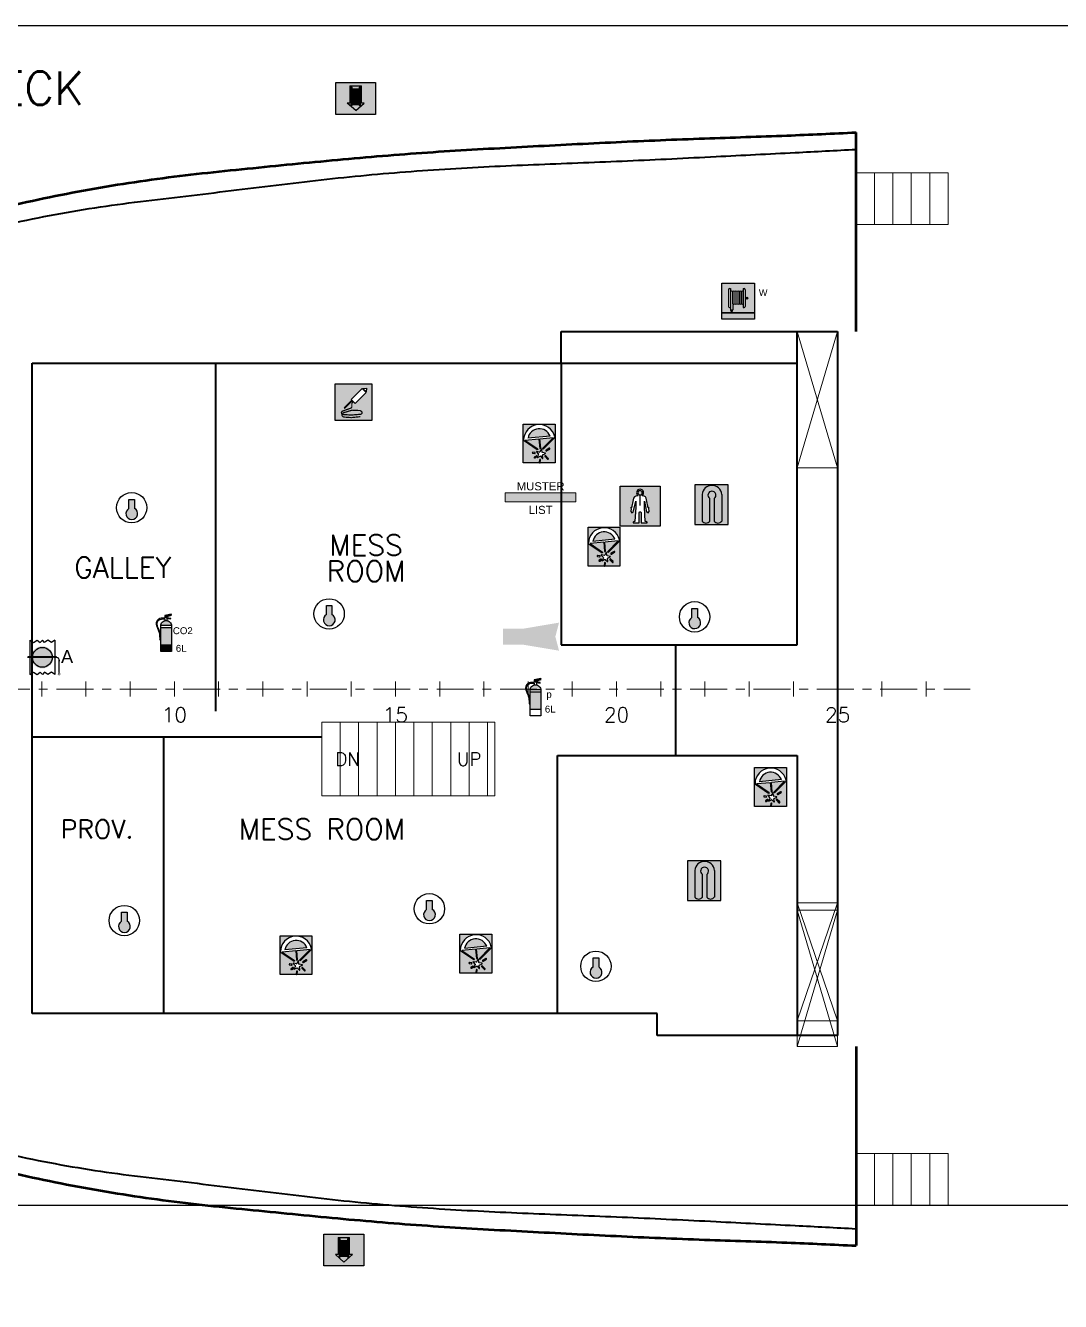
# Model space of a CAD drawing. Header units: millimetres. Extents: x -5000 to 92500, y -73000 to 27580.
# Drawn here: x 3980 to 18025, y -19307 to -2000 of the extents above; entities that cross this region are included whole.
import ezdxf
from ezdxf.enums import TextEntityAlignment as Align

# ---------------------------------------------------------------- set-up
doc = ezdxf.new("R2010")
doc.units = ezdxf.units.MM
doc.linetypes.add('CENTER_S', pattern=[860, 500, -120, 120, -120])
for name, color, linetype in [('axe', 141, 'Continuous'), ('dotted', 140, 'Continuous'), ('FIRE LINE', 1, 'Continuous'), ('HATCH', 1, 'Continuous'), ('INER2', 151, 'Continuous'), ('out line', 230, 'Continuous'), ('SYMBOL', 31, 'Continuous'), ('VENT', 210, 'Continuous')]:
    doc.layers.add(name, color=color, linetype=linetype)
for name, color, linetype, lineweight in [('CENTER', 1, 'CENTER_S', 18), ('DETAIL', 9, 'Continuous', 13), ('FRAMES', 7, 'Continuous', 18), ('HULL', 7, 'Continuous', 50), ('STAIR', 6, 'Continuous', 18), ('STRUCT', 7, 'Continuous', 35), ('SYM-FF', 1, 'Continuous', 18), ('SYM-LSA', 3, 'Continuous', 18), ('TEXT', 7, 'Continuous', 18)]:
    doc.layers.add(name, color=color, linetype=linetype, lineweight=lineweight)
doc.styles.add('ARIAL', font='arial.ttf')
doc.styles.add('ROMANS', font='romans.shx')
doc.styles.add('SHIP', font='arial.ttf')
picture_1 = doc.add_image_def('image1.png', size_in_pixel=(1175, 900))
picture_2 = doc.add_image_def('image6.png', size_in_pixel=(4825, 900))

# ---------------------------------------------------------------- blocks, each defined once
blk = doc.blocks.new('LD')
at = {"layer": 'axe'}
h = blk.add_hatch(color=256, dxfattribs=at)
h.paths.add_polyline_path([(-2247.184, -1012.786), (-2247.272, -1012.786), (-2247.272, -1012.225), (-2247.646, -1012.225), (-2247.646, -1012.786), (-2247.734, -1012.786), (-2247.459, -1013.035)])
h.paths.add_polyline_path([(-2247.586, -1012.839), (-2247.586, -1012.866, -1), (-2247.616, -1012.866), (-2247.616, -1012.27, -1), (-2247.586, -1012.27), (-2247.586, -1012.33), (-2247.332, -1012.33), (-2247.332, -1012.27, -1), (-2247.302, -1012.27), (-2247.302, -1012.866, -1), (-2247.332, -1012.866), (-2247.332, -1012.839)])
at = {"layer": 'FIRE LINE'}
h = blk.add_hatch(color=255, dxfattribs=at)
h.paths.add_polyline_path([(-2247.332, -1012.809), (-2247.332, -1012.743), (-2247.586, -1012.743), (-2247.586, -1012.809)])
h.paths.add_polyline_path([(-2247.586, -1012.647), (-2247.586, -1012.713), (-2247.332, -1012.713), (-2247.332, -1012.647)])
h.paths.add_polyline_path([(-2247.586, -1012.552), (-2247.586, -1012.617), (-2247.332, -1012.617), (-2247.332, -1012.552)])
h.paths.add_polyline_path([(-2247.586, -1012.456), (-2247.586, -1012.522), (-2247.332, -1012.522), (-2247.332, -1012.456)])
h.paths.add_polyline_path([(-2247.586, -1012.36), (-2247.586, -1012.426), (-2247.332, -1012.426), (-2247.332, -1012.36)])
at = {"layer": 'HATCH'}
h = blk.add_hatch(color=80, dxfattribs=at)
h.paths.add_polyline_path([(-2247.302, -1012.27, 1), (-2247.332, -1012.27), (-2247.332, -1012.866, 1), (-2247.302, -1012.866)])
h.paths.add_polyline_path([(-2247.586, -1012.809), (-2247.586, -1012.839), (-2247.332, -1012.839), (-2247.332, -1012.809)])
h.paths.add_polyline_path([(-2247.332, -1012.743), (-2247.332, -1012.713), (-2247.586, -1012.713), (-2247.586, -1012.743)])
h.paths.add_polyline_path([(-2247.332, -1012.647), (-2247.332, -1012.617), (-2247.586, -1012.617), (-2247.586, -1012.647)])
h.paths.add_polyline_path([(-2247.332, -1012.552), (-2247.332, -1012.522), (-2247.586, -1012.522), (-2247.586, -1012.552)])
h.paths.add_polyline_path([(-2247.586, -1012.426), (-2247.586, -1012.456), (-2247.332, -1012.456), (-2247.332, -1012.426)])
h.paths.add_polyline_path([(-2247.332, -1012.36), (-2247.332, -1012.33), (-2247.586, -1012.33), (-2247.586, -1012.36)])
h.paths.add_polyline_path([(-2247.586, -1012.27, 1), (-2247.616, -1012.27), (-2247.616, -1012.866, 1), (-2247.586, -1012.866)])
at = {"layer": 'INER2'}
blk.add_hatch(color=80, dxfattribs=at).paths.add_polyline_path([(-2246.813, -1012.123), (-2248.109, -1012.123), (-2248.109, -1013.155), (-2246.813, -1013.155)])
at = {"layer": 'out line'}
h = blk.add_hatch(color=8, dxfattribs=at)
h.paths.add_polyline_path([(-2247.646, -1012.225), (-2247.646, -1012.786), (-2247.734, -1012.786), (-2247.459, -1013.035), (-2247.184, -1012.786), (-2247.272, -1012.786), (-2247.272, -1012.225)])
h.paths.add_polyline_path([(-2247.332, -1012.33), (-2247.332, -1012.27, -1), (-2247.302, -1012.27), (-2247.302, -1012.866, -1), (-2247.332, -1012.866), (-2247.332, -1012.839), (-2247.586, -1012.839), (-2247.586, -1012.866, -1), (-2247.616, -1012.866), (-2247.616, -1012.27, -1), (-2247.586, -1012.27), (-2247.586, -1012.33)])
at = {"layer": 'dotted', "color": 6}
for p, q in [((-2247.647, -1012.224), (-2247.647, -1012.785)), ((-2247.647, -1012.224), (-2247.272, -1012.224)), ((-2247.617, -1012.269), (-2247.617, -1012.865)), ((-2247.587, -1012.269), (-2247.587, -1012.865)), ((-2247.587, -1012.329), (-2247.333, -1012.329)), ((-2247.587, -1012.359), (-2247.333, -1012.359)), ((-2247.587, -1012.425), (-2247.333, -1012.425)), ((-2247.587, -1012.455), (-2247.333, -1012.455)), ((-2247.333, -1012.865), (-2247.333, -1012.269)), ((-2247.302, -1012.865), (-2247.302, -1012.269)), ((-2247.272, -1012.785), (-2247.272, -1012.224)), ((-2247.647, -1012.785), (-2247.734, -1012.785)), ((-2247.46, -1013.034), (-2247.734, -1012.785)), ((-2247.587, -1012.52), (-2247.333, -1012.52)), ((-2247.587, -1012.551), (-2247.333, -1012.551)), ((-2247.587, -1012.616), (-2247.333, -1012.616)), ((-2247.587, -1012.646), (-2247.333, -1012.646)), ((-2247.587, -1012.712), (-2247.333, -1012.712)), ((-2247.587, -1012.742), (-2247.333, -1012.742)), ((-2247.587, -1012.808), (-2247.333, -1012.808)), ((-2247.587, -1012.838), (-2247.333, -1012.838)), ((-2247.46, -1013.034), (-2247.185, -1012.785)), ((-2247.185, -1012.785), (-2247.272, -1012.785))]:
    blk.add_line(p, q, dxfattribs=at)
blk.add_lwpolyline([(-2248.108, -1012.122), (-2246.812, -1012.122), (-2246.812, -1013.154), (-2248.108, -1013.154)], close=True, dxfattribs=at)
for centre, start, end in [((-2247.602, -1012.269), 0, 180), ((-2247.317, -1012.269), 0, 180), ((-2247.602, -1012.865), 180, 0), ((-2247.317, -1012.865), 180, 0)]:
    blk.add_arc(centre, 0.015, start, end, dxfattribs=at)
blk = doc.blocks.new('FPR-EMBARKATION LADDER')
at = {"layer": 'dotted', "color": 1, "xscale": 0.45989954711139, "yscale": 0.45989954711139}
blk.add_blockref('LD', (1033.606, 465.712), dxfattribs=at)
blk = doc.blocks.new('heat detector')
at = {"layer": 'INER2'}
blk.add_hatch(color=242, dxfattribs=at).paths.add_polyline_path([(3383.561, -6499.341), (3383.561, -6499.133), (3383.431, -6499.133), (3383.431, -6499.343, 4.002369)])
at = {"layer": 'INER2', "color": 240}
blk.add_lwpolyline([(3383.431, -6499.343), (3383.431, -6499.133), (3383.561, -6499.133), (3383.561, -6499.341)], dxfattribs=at)
at = {"layer": 'INER2', "color": 7}
blk.add_circle((3383.495, -6499.326), 0.352, dxfattribs=at)
at = {"layer": 'INER2', "color": 240}
blk.add_arc((3383.498, -6499.463), 0.137, 118.8949, 62.7819, dxfattribs=at)
blk = doc.blocks.new('FPR-TEMPERATURE DETECTOR')
at = {"layer": 'INER2', "color": 3, "xscale": 0.64519499421843, "yscale": 0.64519499421843}
blk.add_blockref('heat detector', (-2183.014, 4193.332), dxfattribs=at)
blk = doc.blocks.new('FIRE_ALARM_HORN')
at = {"true_color": 0xe1232d}
h = blk.add_hatch(color=7, dxfattribs=at)
h.dxf.hatch_style = 1
h.paths.add_polyline_path([(-380, -110), (-380, 110), (-100, 110), (380, 190), (330, 0), (380, -190), (-100, -110)])
blk = doc.blocks.new('CO22')
at = {"layer": 'SYMBOL'}
h = blk.add_hatch(color=256, dxfattribs=at)
edge = h.paths.add_edge_path()
edge.add_line((6016.426, -5955.845), (6016.543, -5955.857))
edge.add_line((6016.543, -5955.857), (6016.543, -5955.844))
edge.add_line((6016.543, -5955.844), (6016.426, -5955.822))
edge.add_line((6016.426, -5955.822), (6016.426, -5955.785))
edge.add_line((6016.426, -5955.785), (6016.567, -5955.739))
edge.add_line((6016.567, -5955.739), (6016.556, -5955.708))
edge.add_line((6016.556, -5955.708), (6016.346, -5955.754))
edge.add_line((6016.346, -5955.754), (6016.346, -5955.84))
h = blk.add_hatch(color=1, dxfattribs=at)
edge = h.paths.add_edge_path()
edge.add_line((6016.561, -5956.151), (6016.211, -5956.151))
edge.add_line((6016.211, -5956.151), (6016.211, -5956.308))
edge.add_arc((6015.379, -5956.399), 0.837, 353.7735, 366.2265, ccw=False)
edge.add_line((6016.211, -5956.49), (6016.211, -5956.709))
edge.add_line((6016.211, -5956.709), (6016.561, -5956.709))
edge.add_line((6016.561, -5956.709), (6016.561, -5956.151))
h.paths.add_polyline_path([(6016.561, -5956.922), (6016.211, -5956.922)])
edge = h.paths.add_edge_path()
edge.add_arc((6016.386, -5956.091), 0.175, 90, 172.15)
edge.add_line((6016.212, -5956.067), (6016.56, -5956.067))
edge.add_arc((6016.386, -5956.091), 0.175, 7.85, 90)
at = {"layer": 'VENT'}
blk.add_hatch(color=253, dxfattribs=at).paths.add_polyline_path([(6016.561, -5956.709), (6016.211, -5956.709), (6016.211, -5956.922), (6016.561, -5956.922)])
at = {"layer": 'INER2', "color": 6}
for points in [[(6016.556, -5955.71), (6016.346, -5955.755)], [(6016.426, -5955.786), (6016.567, -5955.741)], [(6016.567, -5955.741), (6016.556, -5955.71)], [(6016.561, -5956.151), (6016.211, -5956.151)], [(6016.212, -5956.067), (6016.56, -5956.067)], [(6016.346, -5955.867), (6016.346, -5955.92)], [(6016.426, -5955.822), (6016.426, -5955.785)], [(6016.543, -5955.844), (6016.426, -5955.822)], [(6016.426, -5955.845), (6016.543, -5955.857)], [(6016.211, -5956.709), (6016.561, -5956.709)]]:
    blk.add_lwpolyline(points, dxfattribs=at)
blk.add_lwpolyline([(6016.561, -5956.922), (6016.211, -5956.922), (6016.211, -5956.091, -0.414214), (6016.386, -5955.915), (6016.386, -5955.915, -0.414214), (6016.561, -5956.091)], format="xyb", close=True, dxfattribs=at)
blk.add_lwpolyline([(6016.346, -5955.92, -0.106872), (6016.426, -5955.92)], format="xyb", dxfattribs=at)
for points, knots in [([(6016.346, -5955.84), (6016.333, -5955.839), (6016.319, -5955.838), (6016.279, -5955.837), (6016.251, -5955.837), (6016.197, -5955.844), (6016.171, -5955.852), (6016.134, -5955.875), (6016.122, -5955.885), (6016.102, -5955.908), (6016.093, -5955.921), (6016.077, -5955.951), (6016.071, -5955.969), (6016.064, -5956.006), (6016.064, -5956.024), (6016.069, -5956.074), (6016.08, -5956.105), (6016.101, -5956.155), (6016.11, -5956.175), (6016.128, -5956.213), (6016.136, -5956.231), (6016.151, -5956.269), (6016.157, -5956.287), (6016.167, -5956.326), (6016.17, -5956.346), (6016.177, -5956.408), (6016.177, -5956.451), (6016.177, -5956.506), (6016.177, -5956.518), (6016.176, -5956.529)], [0.027104, 0.027104, 0.027104, 0.027104, 0.680846, 0.680846, 2.042538, 2.042538, 3.40423, 3.40423, 4.126415, 4.126415, 4.848601, 4.848601, 5.718136, 5.718136, 6.587672, 6.587672, 8.218711, 8.218711, 9.364028, 9.364028, 10.509345, 10.509345, 11.716642, 11.716642, 12.923939, 12.923939, 15.338534, 15.338534, 15.957922, 15.957922, 15.957922, 15.957922]), ([(6016.203, -5956.529), (6016.204, -5956.444), (6016.206, -5956.319), (6016.13, -5956.153), (6016.065, -5956.017), (6016.159, -5955.855), (6016.272, -5955.862), (6016.346, -5955.867)], [0, 0, 0, 0, 297.944458, 438.105277, 661.865253, 788.691466, 1028.865984, 1028.865984, 1028.865984, 1028.865984])]:
    blk.add_open_spline(points, degree=3, knots=knots, dxfattribs=at)
at = {"layer": 'SYMBOL'}
for points in [[(6016.346, -5955.754), (6016.346, -5955.84)], [(6016.426, -5955.92), (6016.426, -5955.845)], [(6016.543, -5955.857), (6016.543, -5955.844)], [(6016.176, -5956.529), (6016.203, -5956.529)]]:
    blk.add_lwpolyline(points, dxfattribs=at)
at = {"layer": 'INER2', "color": 6, "style": 'ARIAL'}
for s, p in [('CO2', (6016.606, -5956.358)), ('6L', (6016.702, -5956.932))]:
    blk.add_text(s, height=0.2257, dxfattribs=at).set_placement(p)
blk = doc.blocks.new('FPR-FIRE EXTINGUISHER CO2')
at = {"layer": 'INER2', "color": 6, "xscale": 0.45989954711139, "yscale": 0.45989954711139}
blk.add_blockref('CO22', (-2766.958, 2739.309), dxfattribs=at)
blk = doc.blocks.new('ES')
at = {"layer": 'INER2'}
h = blk.add_hatch(color=80, dxfattribs=at)
h.paths.add_polyline_path([(-2246.813, -1004.016), (-2247.461, -1004.016), (-2247.461, -1004.11, -0.745878), (-2247.4, -1004.323), (-2247.381, -1004.323, -0.396303), (-2247.252, -1004.457), (-2247.197, -1004.716), (-2247.173, -1004.698), (-2247.173, -1004.716), (-2247.181, -1004.743), (-2247.17, -1004.826, -0.213975), (-2247.178, -1004.852), (-2247.2, -1004.877), (-2247.239, -1004.859, -0.173132), (-2247.255, -1004.843), (-2247.324, -1004.497), (-2247.324, -1004.693), (-2247.294, -1005.167), (-2247.266, -1005.167, -0.414214), (-2247.233, -1005.201), (-2247.233, -1005.204), (-2247.428, -1005.204), (-2247.428, -1004.879, 0.414214), (-2247.461, -1004.846), (-2247.461, -1005.312), (-2246.813, -1005.312)])
h.paths.add_polyline_path([(-2247.544, -1004.323), (-2247.525, -1004.323, -0.753356), (-2247.461, -1004.11), (-2247.461, -1004.016), (-2248.109, -1004.016), (-2248.109, -1005.312), (-2247.461, -1005.312), (-2247.461, -1004.846, 0.433898), (-2247.497, -1004.879), (-2247.497, -1005.204), (-2247.692, -1005.204), (-2247.692, -1005.201, -0.414214), (-2247.659, -1005.167), (-2247.631, -1005.167), (-2247.601, -1004.693), (-2247.601, -1004.497), (-2247.686, -1004.854), (-2247.736, -1004.877), (-2247.768, -1004.84), (-2247.755, -1004.743), (-2247.763, -1004.716), (-2247.763, -1004.698), (-2247.739, -1004.716), (-2247.69, -1004.457, -0.371875)])
h.paths.add_polyline_path([(-2247.461, -1004.155, 0.961276), (-2247.469, -1004.297), (-2247.469, -1004.632), (-2247.461, -1004.632)])
h.paths.add_polyline_path([(-2247.461, -1004.155), (-2247.461, -1004.632), (-2247.456, -1004.632), (-2247.456, -1004.297, 0.946434)])
at = {"layer": 'dotted', "color": 6}
blk.add_line((-2247.69, -1005.203), (-2247.495, -1005.203), dxfattribs=at)
blk.add_lwpolyline([(-2248.108, -1005.311), (-2248.108, -1004.015), (-2246.812, -1004.015), (-2246.812, -1005.311)], close=True, dxfattribs=at)
for points in [[(-2247.198, -1004.876), (-2247.176, -1004.851, 0.213975), (-2247.168, -1004.825), (-2247.179, -1004.742), (-2247.172, -1004.715), (-2247.172, -1004.697), (-2247.195, -1004.715), (-2247.25, -1004.456, 0.396303), (-2247.379, -1004.322), (-2247.398, -1004.322, 3.422223), (-2247.523, -1004.322), (-2247.543, -1004.322, 0.371875), (-2247.689, -1004.456), (-2247.737, -1004.715), (-2247.761, -1004.697), (-2247.761, -1004.715), (-2247.753, -1004.742), (-2247.766, -1004.839), (-2247.734, -1004.876), (-2247.684, -1004.853), (-2247.6, -1004.496), (-2247.6, -1004.692), (-2247.63, -1005.166), (-2247.657, -1005.166, 0.414214), (-2247.69, -1005.2), (-2247.69, -1005.203), (-2247.495, -1005.203), (-2247.495, -1004.878, -0.414214), (-2247.462, -1004.845), (-2247.46, -1004.845, -0.414214), (-2247.426, -1004.878), (-2247.426, -1005.203), (-2247.231, -1005.203), (-2247.231, -1005.2, 0.414214), (-2247.264, -1005.166), (-2247.292, -1005.166), (-2247.322, -1004.692), (-2247.322, -1004.496), (-2247.253, -1004.842, 0.173132), (-2247.237, -1004.858)], [(-2247.454, -1004.631), (-2247.454, -1004.296, 21.146031), (-2247.467, -1004.296), (-2247.467, -1004.631)]]:
    blk.add_lwpolyline(points, format="xyb", close=True, dxfattribs=at)
blk = doc.blocks.new('FPR-IMMERSION SUIT')
at = {"layer": 'dotted', "color": 1, "xscale": 0.45989954711139, "yscale": 0.45989954711139}
blk.add_blockref('ES', (1033.606, 462.044), dxfattribs=at)
blk = doc.blocks.new('LJ')
at = {"layer": 'dotted'}
blk.add_hatch(color=51, dxfattribs=at).paths.add_polyline_path([(-2247.773, -989.98), (-2247.773, -990.848, 0.557077), (-2247.527, -990.848), (-2247.527, -990.115, -3.322169), (-2247.384, -990.115), (-2247.384, -990.848, 0.557077), (-2247.137, -990.848), (-2247.137, -989.98, 0.92057)])
at = {"layer": 'out line'}
h = blk.add_hatch(color=80, dxfattribs=at)
h.paths.add_polyline_path([(-2248.007, -990.966), (-2246.926, -990.966), (-2246.926, -989.667), (-2248.007, -989.667)])
h.paths.add_polyline_path([(-2247.137, -989.98), (-2247.137, -990.848, -0.557077), (-2247.384, -990.848), (-2247.384, -990.115, 3.322169), (-2247.527, -990.115), (-2247.527, -990.848, -0.557077), (-2247.773, -990.848), (-2247.773, -989.98, -0.92057)])
at = {"layer": 'dotted', "color": 6}
for p, q in [((-2246.925, -989.666), (-2248.005, -989.666)), ((-2248.005, -989.666), (-2248.005, -990.965)), ((-2247.771, -989.979), (-2247.771, -990.847)), ((-2247.135, -989.979), (-2247.135, -990.847)), ((-2246.925, -990.965), (-2246.925, -989.666)), ((-2247.525, -990.847), (-2247.525, -990.114)), ((-2247.382, -990.114), (-2247.382, -990.847)), ((-2248.005, -990.965), (-2246.925, -990.965))]:
    blk.add_line(p, q, dxfattribs=at)
for centre, radius, start, end in [((-2247.453, -990.006), 0.319, 4.7365, 175.2635), ((-2247.453, -990.006), 0.13, 303.5045, 236.4955), ((-2247.648, -990.77), 0.145, 211.7577, 328.2423), ((-2247.259, -990.77), 0.145, 211.7577, 328.2423)]:
    blk.add_arc(centre, radius, start, end, dxfattribs=at)
blk = doc.blocks.new('FPR-LIFE JAKET')
at = {"layer": 'dotted', "color": 51, "xscale": 0.45989954711139, "yscale": 0.45989954711139}
blk.add_blockref('LJ', (1033.608, 455.446), dxfattribs=at)
blk = doc.blocks.new('PRO')
at = {"layer": 'INER2'}
h = blk.add_hatch(color=80, dxfattribs=at)
h.paths.add_polyline_path([(-2246.973, -1005.649), (-2248.01, -1005.649), (-2248.01, -1006.916), (-2247.473, -1006.911, -0.45906), (-2247.489, -1006.892), (-2247.478, -1006.815, -0.414214), (-2247.458, -1006.801, -0.414214), (-2247.444, -1006.82), (-2247.456, -1006.897, -0.370745), (-2247.473, -1006.911), (-2246.973, -1006.916)])
h.paths.add_polyline_path([(-2246.987, -1006.061, -0.258973), (-2247.002, -1006.113), (-2247.359, -1006.47), (-2247.383, -1006.447), (-2247.033, -1006.097), (-2247.466, -1006.137), (-2247.44, -1006.439), (-2247.473, -1006.442), (-2247.499, -1006.14), (-2247.947, -1006.182), (-2247.538, -1006.461), (-2247.556, -1006.489), (-2247.983, -1006.197, -0.25249), (-2247.999, -1006.168, -0.884398)])
h.paths.add_polyline_path([(-2247.136, -1006.041), (-2247.855, -1006.109, -0.756077)])
h.paths.add_polyline_path([(-2247.142, -1006.441, -0.414214), (-2247.148, -1006.464), (-2247.25, -1006.525, -0.414214), (-2247.273, -1006.519, -0.414214), (-2247.267, -1006.496), (-2247.165, -1006.435, -0.414214)])
h.paths.add_polyline_path([(-2247.409, -1006.474), (-2247.395, -1006.573, 0.32492), (-2247.389, -1006.579), (-2247.29, -1006.596, -0.726543), (-2247.288, -1006.609), (-2247.378, -1006.654, 0.32492), (-2247.382, -1006.661), (-2247.367, -1006.76, -0.726543), (-2247.379, -1006.766), (-2247.449, -1006.694, 0.32492), (-2247.458, -1006.693), (-2247.548, -1006.737, -0.726543), (-2247.557, -1006.728), (-2247.51, -1006.639, 0.32492), (-2247.511, -1006.631), (-2247.581, -1006.559, -0.726543), (-2247.575, -1006.547), (-2247.476, -1006.564, 0.32492), (-2247.469, -1006.56), (-2247.422, -1006.471, -0.726543)])
h.paths.add_polyline_path([(-2247.278, -1006.684), (-2247.194, -1006.767, -0.414214), (-2247.194, -1006.791, -0.414214), (-2247.218, -1006.791), (-2247.301, -1006.707, -0.414214), (-2247.301, -1006.684, -0.414214)])
h.paths.add_polyline_path([(-2247.619, -1006.595, -0.414214), (-2247.638, -1006.609), (-2247.7, -1006.602, -0.414214), (-2247.715, -1006.583, -0.414214), (-2247.696, -1006.569), (-2247.634, -1006.576, -0.414214)])
h.paths.add_polyline_path([(-2247.57, -1006.696, -0.414214), (-2247.576, -1006.719), (-2247.633, -1006.753, -0.414214), (-2247.656, -1006.747, -0.414214), (-2247.65, -1006.724), (-2247.593, -1006.69, -0.414214)])
at = {"layer": 'dotted', "color": 6}
for p, q in [((-2247.555, -1006.487), (-2247.982, -1006.196)), ((-2247.497, -1006.139), (-2247.945, -1006.181)), ((-2247.945, -1006.181), (-2247.536, -1006.46)), ((-2247.134, -1006.04), (-2247.854, -1006.108)), ((-2247.498, -1006.138), (-2247.471, -1006.44)), ((-2247.031, -1006.095), (-2247.464, -1006.136)), ((-2247.438, -1006.438), (-2247.464, -1006.135)), ((-2247.031, -1006.095), (-2247.381, -1006.445)), ((-2247.358, -1006.469), (-2247, -1006.112)), ((-2247.58, -1006.558), (-2247.51, -1006.63)), ((-2247.474, -1006.563), (-2247.574, -1006.546)), ((-2247.536, -1006.46), (-2247.555, -1006.487)), ((-2247.508, -1006.638), (-2247.555, -1006.727)), ((-2247.471, -1006.44), (-2247.438, -1006.438)), ((-2247.42, -1006.47), (-2247.467, -1006.559)), ((-2247.393, -1006.572), (-2247.407, -1006.473)), ((-2247.288, -1006.595), (-2247.387, -1006.578)), ((-2247.381, -1006.445), (-2247.358, -1006.469)), ((-2247.366, -1006.759), (-2247.38, -1006.66)), ((-2247.376, -1006.652), (-2247.286, -1006.608)), ((-2247.546, -1006.736), (-2247.456, -1006.692)), ((-2247.448, -1006.693), (-2247.378, -1006.765))]:
    blk.add_line(p, q, dxfattribs=at)
blk.add_lwpolyline([(-2248.008, -1005.648), (-2246.972, -1005.648), (-2246.972, -1006.915), (-2248.008, -1006.915)], close=True, dxfattribs=at)
for points in [[(-2247.713, -1006.582), (-2247.713, -1006.582, 0.414214), (-2247.698, -1006.601), (-2247.636, -1006.608, 0.414214), (-2247.617, -1006.594), (-2247.617, -1006.594, 0.414214), (-2247.632, -1006.575), (-2247.694, -1006.568, 0.414214)], [(-2247.271, -1006.518), (-2247.271, -1006.518, 0.414214), (-2247.248, -1006.524), (-2247.146, -1006.463, 0.414214), (-2247.141, -1006.44), (-2247.141, -1006.44, 0.414214), (-2247.164, -1006.434), (-2247.265, -1006.495, 0.414214)], [(-2247.654, -1006.746), (-2247.654, -1006.746, 0.414214), (-2247.631, -1006.752), (-2247.574, -1006.718, 0.414214), (-2247.569, -1006.695), (-2247.569, -1006.695, 0.414214), (-2247.592, -1006.689), (-2247.648, -1006.723, 0.414214)], [(-2247.473, -1006.91), (-2247.473, -1006.91, 0.414214), (-2247.454, -1006.896), (-2247.443, -1006.819, 0.414214), (-2247.457, -1006.8), (-2247.457, -1006.8, 0.414214), (-2247.476, -1006.814), (-2247.487, -1006.891, 0.414214)], [(-2247.299, -1006.683), (-2247.299, -1006.683, 0.414214), (-2247.299, -1006.706), (-2247.216, -1006.79, 0.414214), (-2247.192, -1006.79), (-2247.192, -1006.79, 0.414214), (-2247.192, -1006.766), (-2247.276, -1006.683, 0.414214)]]:
    blk.add_lwpolyline(points, format="xyb", close=True, dxfattribs=at)
for centre, radius, start, end in [((-2247.484, -1006.176), 0.512, 13.0698, 179.0277), ((-2247.484, -1006.176), 0.375, 21.1673, 169.5357), ((-2247.962, -1006.168), 0.0346, 179.0277, 235.7094), ((-2247.039, -1006.072), 0.0554, 314.9935, 13.0698), ((-2247.575, -1006.553), 0.00697, 80.2535, 224.2535), ((-2247.515, -1006.634), 0.00697, 332.2535, 44.2535), ((-2247.473, -1006.556), 0.00697, 260.2535, 332.2535), ((-2247.414, -1006.474), 0.00697, 8.2535, 152.2535), ((-2247.386, -1006.571), 0.00697, 188.2535, 260.2535), ((-2247.373, -1006.659), 0.00697, 116.2535, 188.2535), ((-2247.289, -1006.602), 0.00697, 296.2535, 80.2535), ((-2247.549, -1006.73), 0.00697, 152.2535, 296.2535), ((-2247.453, -1006.698), 0.00697, 44.2535, 116.2535), ((-2247.373, -1006.76), 0.00697, 224.2535, 8.2535)]:
    blk.add_arc(centre, radius, start, end, dxfattribs=at)
blk = doc.blocks.new('FPR-PARACHUTE RACKET')
at = {"layer": 'dotted', "color": 1, "xscale": 0.45989954711139, "yscale": 0.45989954711139}
blk.add_blockref('PRO', (1033.62, 462.789), dxfattribs=at)
blk = doc.blocks.new('box')
at = {"layer": 'VENT'}
h = blk.add_hatch(color=1, dxfattribs=at)
h.paths.add_polyline_path([(1943.159, -4115.599), (1942.093, -4115.599), (1942.093, -4116.565), (1943.159, -4116.565)])
h.paths.add_polyline_path([(1942.861, -4116.356, -0.360452), (1942.827, -4116.391), (1942.793, -4116.391), (1942.793, -4115.771), (1942.827, -4115.771, -0.374684), (1942.861, -4115.807), (1942.861, -4116.082), (1942.873, -4116.082, -1), (1942.944, -4116.082, -1), (1942.873, -4116.082), (1942.861, -4116.082)])
h.paths.add_polyline_path([(1942.732, -4116.266), (1942.732, -4115.863, -0.405451), (1942.787, -4115.863), (1942.787, -4116.266, -0.405451)])
h.paths.add_polyline_path([(1942.89, -4116.082, -1), (1942.927, -4116.082, -1)])
h.paths.add_polyline_path([(1942.725, -4116.266, -0.357785), (1942.664, -4116.266), (1942.664, -4115.863, -0.357785), (1942.725, -4115.863)])
h.paths.add_polyline_path([(1942.657, -4116.266, -0.357785), (1942.596, -4116.266), (1942.596, -4115.863, -0.357785), (1942.657, -4115.863)])
h.paths.add_polyline_path([(1942.589, -4116.266, -0.357785), (1942.528, -4116.266), (1942.528, -4115.863, -0.357785), (1942.589, -4115.863)])
h.paths.add_polyline_path([(1942.522, -4116.266, -0.357785), (1942.46, -4116.266), (1942.46, -4115.863, -0.357785), (1942.522, -4115.863)])
h.paths.add_polyline_path([(1942.454, -4116.465), (1942.392, -4116.465), (1942.392, -4115.863, -0.357785), (1942.454, -4115.863)])
h.paths.add_polyline_path([(1942.457, -4116.471), (1942.438, -4116.514), (1942.407, -4116.514), (1942.389, -4116.471)])
h.paths.add_polyline_path([(1942.386, -4116.391), (1942.352, -4116.391, -0.376553), (1942.318, -4116.354), (1942.318, -4115.807, -0.376553), (1942.352, -4115.771), (1942.386, -4115.771)])
blk.add_hatch(color=3, dxfattribs=at).paths.add_polyline_path([(1943.159, -4116.565), (1942.093, -4116.565), (1942.093, -4116.767), (1943.159, -4116.767)])
at = {"layer": 'dotted', "color": 6}
for p, q in [((1942.318, -4115.807), (1942.318, -4116.354)), ((1942.352, -4115.771), (1942.386, -4115.771)), ((1942.386, -4115.771), (1942.386, -4116.391)), ((1942.393, -4116.465), (1942.393, -4115.863)), ((1942.454, -4115.863), (1942.454, -4116.465)), ((1942.461, -4116.266), (1942.461, -4115.863)), ((1942.522, -4115.863), (1942.522, -4116.266)), ((1942.529, -4116.266), (1942.529, -4115.863)), ((1942.59, -4115.863), (1942.59, -4116.266)), ((1942.596, -4116.266), (1942.596, -4115.863)), ((1942.658, -4115.863), (1942.658, -4116.266)), ((1942.664, -4116.266), (1942.664, -4115.863)), ((1942.726, -4115.863), (1942.726, -4116.266)), ((1942.732, -4116.266), (1942.732, -4115.863)), ((1942.787, -4115.863), (1942.787, -4116.266)), ((1942.794, -4115.771), (1942.794, -4116.391)), ((1942.794, -4115.771), (1942.828, -4115.771)), ((1942.861, -4115.807), (1942.861, -4116.356)), ((1942.861, -4116.082), (1942.945, -4116.082)), ((1942.909, -4116.117), (1942.909, -4116.046)), ((1942.352, -4116.391), (1942.386, -4116.391)), ((1942.389, -4116.471), (1942.457, -4116.471)), ((1942.407, -4116.514), (1942.389, -4116.471)), ((1942.393, -4116.465), (1942.454, -4116.465)), ((1942.407, -4116.514), (1942.439, -4116.514)), ((1942.439, -4116.514), (1942.457, -4116.471)), ((1942.794, -4116.391), (1942.828, -4116.391))]:
    blk.add_line(p, q, dxfattribs=at)
for points in [[(1942.094, -4115.599), (1943.16, -4115.599), (1943.16, -4116.767), (1942.094, -4116.767)], [(1942.094, -4116.565), (1943.16, -4116.565), (1943.16, -4116.565), (1942.094, -4116.565)]]:
    blk.add_lwpolyline(points, close=True, dxfattribs=at)
for radius in [0.0356, 0.0187]:
    blk.add_circle((1942.909, -4116.082), radius, dxfattribs=at)
for centre, radius, start, end in [((1942.356, -4115.808), 0.0379, 95.977, 178.5131), ((1942.423, -4115.901), 0.0483, 50.6271, 129.3729), ((1942.491, -4115.901), 0.0483, 50.6271, 129.3729), ((1942.559, -4115.901), 0.0483, 50.6271, 129.3729), ((1942.627, -4115.901), 0.0483, 50.6271, 129.3729), ((1942.695, -4115.901), 0.0483, 50.6271, 129.3729), ((1942.76, -4115.892), 0.0393, 45.8464, 134.1536), ((1942.824, -4115.808), 0.0379, 1.4869, 84.023), ((1942.356, -4116.353), 0.0379, 181.4869, 264.023), ((1942.491, -4116.228), 0.0483, 230.6271, 309.3729), ((1942.559, -4116.228), 0.0483, 230.6271, 309.3729), ((1942.627, -4116.228), 0.0483, 230.6271, 309.3729), ((1942.695, -4116.228), 0.0483, 230.6271, 309.3729), ((1942.76, -4116.238), 0.0393, 225.8464, 314.1536), ((1942.824, -4116.353), 0.0379, 275.977, 358.5131)]:
    blk.add_arc(centre, radius, start, end, dxfattribs=at)
at = {"layer": 'dotted', "color": 6, "style": 'ARIAL'}
blk.add_text('W', height=0.212, dxfattribs=at).set_placement((1943.305, -4116.011))
blk = doc.blocks.new('FPR-FIRE BOX HOSE WITH NOZZLES')
at = {"layer": 'VENT', "color": 2, "xscale": 0.45989954711139, "yscale": 0.45989954711139}
blk.add_blockref('box', (-893.447, 1893.031), dxfattribs=at)
blk = doc.blocks.new('AV')
at = {"layer": 'HATCH'}
blk.add_hatch(color=5, dxfattribs=at).paths.add_polyline_path([(6018.552, -5952.493, 0.205997), (6018.524, -5952.481), (6017.989, -5952.481), (6018.249, -5952.755, 0.205997), (6018.277, -5952.768), (6018.722, -5952.768, 0.657476), (6018.75, -5952.702)])
at = {"layer": 'dotted', "color": 6}
for p, q in [((6017.996, -5952.48), (6018.255, -5952.754)), ((6017.996, -5952.48), (6018.53, -5952.48)), ((6017.996, -5952.929), (6017.996, -5952.48)), ((6018.559, -5952.492), (6018.756, -5952.701)), ((6018.283, -5952.767), (6018.728, -5952.767)), ((6018.547, -5952.767), (6018.547, -5952.929)), ((6018.896, -5952.827), (6018.993, -5952.753)), ((6018.547, -5952.929), (6017.996, -5952.929))]:
    blk.add_line(p, q, dxfattribs=at)
blk.add_lwpolyline([(6018.896, -5952.827), (6018.993, -5952.753)], dxfattribs=at)
for centre, radius, start, end in [((6018.53, -5952.519), 0.0387, 43.4403, 90), ((6018.884, -5952.63), 0.164, 311.7236, 57.1221), ((6018.283, -5952.728), 0.0387, 223.4403, 270), ((6018.728, -5952.728), 0.0387, 270, 43.4403)]:
    blk.add_arc(centre, radius, start, end, dxfattribs=at)
at = {"layer": 'dotted', "color": 6, "style": 'ARIAL'}
blk.add_text('A', height=0.294, dxfattribs=at).set_placement((6018.684, -5952.525))
blk = doc.blocks.new('FPR-ACC.SPACES VENTILATION FIRE DUMPING_FLAP')
at = {"layer": 'INER2'}
h = blk.add_hatch(color=5, dxfattribs=at)
h.paths.add_polyline_path([(0.537, 0.148, 0.395683), (0.389, 0.009), (0.537, 0.009)])
h.paths.add_polyline_path([(0.684, 0.009, 0.395683), (0.537, 0.148), (0.537, 0.009)])
h.paths.add_polyline_path([(0.537, -0.009), (0.537, -0.148, 0.395683), (0.684, -0.009)])
h.paths.add_polyline_path([(0.537, -0.009), (0.389, -0.009, 0.395683), (0.537, -0.148)])
at = {"layer": 'SYMBOL'}
h = blk.add_hatch(color=256, dxfattribs=at)
h.paths.add_polyline_path([(0.537, 0.009), (0.389, 0.009, 0.015921), (0.389, 0), (0.537, 0)])
h.paths.add_polyline_path([(0.37, 0.009), (0.349, 0.009), (0.349, 0), (0.37, 0, -0.014121)])
h.paths.add_polyline_path([(0.349, 0.009), (0.32, 0.009), (0.32, 0), (0.349, 0)])
h.paths.add_polyline_path([(0.684, 0.009), (0.537, 0.009), (0.537, 0), (0.684, 0, 0.015921)])
h.paths.add_polyline_path([(0.724, 0.009), (0.703, 0.009, -0.014121), (0.703, 0), (0.724, 0)])
h.paths.add_polyline_path([(0.749, 0.009), (0.724, 0.009), (0.724, 0), (0.749, 0)])
h = blk.add_hatch(color=256, dxfattribs=at)
h.paths.add_polyline_path([(0.537, 0.166), (0.537, 0.148, -0.414214), (0.684, 0), (0.703, 0, 0.414214)])
h.paths.add_polyline_path([(0.537, 0.148), (0.537, 0.166, 0.414214), (0.37, 0), (0.389, 0, -0.414214)])
h.paths.add_polyline_path([(0.389, 0), (0.37, 0, 0.414214), (0.537, -0.166), (0.537, -0.148, -0.414214)])
h.paths.add_polyline_path([(0.703, 0), (0.684, 0, -0.414214), (0.537, -0.148), (0.537, -0.166, 0.414214)])
h = blk.add_hatch(color=256, dxfattribs=at)
h.paths.add_polyline_path([(0.778, 0), (0.749, 0), (0.749, -0.009, -0.414214), (0.78, -0.041), (0.799, -0.041, 0.24158)])
h.paths.add_polyline_path([(0.749, 0.009), (0.749, 0), (0.778, 0, 0.156931)])
h = blk.add_hatch(color=256, dxfattribs=at)
h.paths.add_polyline_path([(0.349, 0), (0.32, 0), (0.32, -0.009), (0.349, -0.009)])
h.paths.add_polyline_path([(0.37, 0), (0.349, 0), (0.349, -0.009), (0.37, -0.009, -0.014121)])
blk.add_hatch(color=256, dxfattribs=at).paths.add_polyline_path([(0.537, 0), (0.389, 0, 0.015921), (0.389, -0.009), (0.537, -0.009)])
h = blk.add_hatch(color=256, dxfattribs=at)
h.paths.add_polyline_path([(0.684, 0), (0.537, 0), (0.537, -0.009), (0.684, -0.009, 0.015921)])
h.paths.add_polyline_path([(0.724, 0), (0.703, 0, -0.014121), (0.703, -0.009), (0.724, -0.009)])
h.paths.add_polyline_path([(0.749, 0), (0.724, 0), (0.724, -0.009), (0.749, -0.009)])
h = blk.add_hatch(color=256, dxfattribs=at)
h.paths.add_polyline_path([(0.769, -0.25, 1), (0.81, -0.25, 1)])
h.paths.add_polyline_path([(0.801, -0.25, -1), (0.777, -0.25, -1)])
at = {"layer": 'dotted', "color": 6}
for p, q in [((0.351, 0.255), (0.351, -0.255)), ((0.351, 0.255), (0.406, 0.222)), ((0.406, 0.222), (0.46, 0.255)), ((0.46, 0.255), (0.507, 0.224)), ((0.507, 0.224), (0.539, 0.255)), ((0.572, 0.224), (0.539, 0.255)), ((0.619, 0.255), (0.572, 0.224)), ((0.673, 0.222), (0.619, 0.255)), ((0.727, 0.255), (0.673, 0.222)), ((0.727, 0.255), (0.727, -0.255)), ((0.323, 0.009), (0.323, -0.009)), ((0.751, 0.009), (0.323, 0.009)), ((0.351, -0.255), (0.406, -0.222)), ((0.406, -0.222), (0.46, -0.255)), ((0.46, -0.255), (0.507, -0.224)), ((0.507, -0.224), (0.539, -0.255)), ((0.572, -0.224), (0.539, -0.255)), ((0.619, -0.255), (0.572, -0.224)), ((0.673, -0.222), (0.619, -0.255)), ((0.727, -0.255), (0.673, -0.222))]:
    blk.add_line(p, q, dxfattribs=at)
blk.add_circle((0.539, 0), 0.148, dxfattribs=at)
at = {"layer": 'SYMBOL'}
blk.add_line((0.78, -0.046), (0.799, -0.046), dxfattribs=at)
at = {"layer": 'SYMBOL', "const_width": 0.0188}
blk.add_lwpolyline([(0.789, -0.041), (0.789, -0.23)], dxfattribs=at)
at = {"layer": 'INER2', "color": 6, "xscale": 0.66362073343725, "yscale": 0.66362073343725}
blk.add_blockref('AV', (-3994.481, 3950.266), dxfattribs=at)
at = {"layer": 'dotted', "color": 6, "style": 'ARIAL'}
blk.add_text('A', height=0.195, dxfattribs=at).set_placement((0.818, -0.086))
blk = doc.blocks.new('LT')
at = {"layer": 'INER2'}
h = blk.add_hatch(color=80, dxfattribs=at)
h.paths.add_polyline_path([(-2248.055, -1007.237), (-2248.055, -1008.425), (-2246.867, -1008.425), (-2246.867, -1007.237)])
h.paths.add_polyline_path([(-2247.156, -1007.383), (-2247.149, -1007.382), (-2247.041, -1007.376), (-2247.047, -1007.492)])
h.paths.add_polyline_path([(-2247.048, -1007.511), (-2247.175, -1007.384), (-2247.534, -1007.742), (-2247.407, -1007.869)])
h.paths.add_polyline_path([(-2247.498, -1007.778), (-2247.516, -1007.76), (-2247.765, -1008.009), (-2247.747, -1008.028)])
at = {"layer": 'dotted', "color": 6}
for p, q in [((-2247.173, -1007.383), (-2247.532, -1007.741)), ((-2247.532, -1007.741), (-2247.405, -1007.868)), ((-2247.405, -1007.868), (-2247.047, -1007.509))]:
    blk.add_line(p, q, dxfattribs=at)
blk.add_lwpolyline([(-2248.053, -1008.424), (-2248.053, -1007.236), (-2246.866, -1007.236), (-2246.866, -1008.424)], close=True, dxfattribs=at)
for points in [[(-2247.047, -1007.509), (-2247.173, -1007.383)], [(-2247.147, -1007.381), (-2247.039, -1007.375), (-2247.046, -1007.491), (-2247.155, -1007.382)], [(-2247.155, -1007.382), (-2247.147, -1007.381)], [(-2247.514, -1007.759), (-2247.763, -1008.008), (-2247.745, -1008.027), (-2247.496, -1007.777)]]:
    blk.add_lwpolyline(points, dxfattribs=at)
at = {"layer": 'dotted', "color": 6, "const_width": 0.0402}
blk.add_lwpolyline([(-2247.469, -1007.805), (-2247.505, -1007.856, 0.155394), (-2247.514, -1007.883), (-2247.514, -1007.978, -0.316671), (-2247.544, -1008.022), (-2247.815, -1008.119, 0.179184), (-2247.84, -1008.14), (-2247.846, -1008.152, 0.331917), (-2247.839, -1008.207), (-2247.818, -1008.229), (-2247.531, -1008.247, 0.036948), (-2247.524, -1008.247), (-2247.228, -1008.222, 0.164694), (-2247.201, -1008.21), (-2247.193, -1008.203, 0.488322), (-2247.199, -1008.13), (-2247.232, -1008.108, 0.137776), (-2247.256, -1008.1), (-2247.504, -1008.09, 0.084633), (-2247.519, -1008.092), (-2247.779, -1008.172, 0.179044), (-2247.805, -1008.191), (-2247.825, -1008.222, 0.35566), (-2247.818, -1008.281), (-2247.797, -1008.3, 0.175519), (-2247.768, -1008.313), (-2247.536, -1008.33, 0.043582), (-2247.528, -1008.33), (-2247.239, -1008.301)], format="xyb", dxfattribs=at)
blk = doc.blocks.new('FPR-LINE THROWING APPLIANCE')
at = {"layer": 'dotted', "color": 1, "xscale": 0.45989954711139, "yscale": 0.45989954711139}
blk.add_blockref('LT', (1033.606, 463.501), dxfattribs=at)
blk = doc.blocks.new('POW 6KG')
at = {"layer": 'SYMBOL'}
h = blk.add_hatch(color=256, dxfattribs=at)
edge = h.paths.add_edge_path()
edge.add_line((-2247.42, -963.619), (-2247.303, -963.631))
edge.add_line((-2247.303, -963.631), (-2247.303, -963.619))
edge.add_line((-2247.303, -963.619), (-2247.42, -963.597))
edge.add_line((-2247.42, -963.597), (-2247.42, -963.559))
edge.add_line((-2247.42, -963.559), (-2247.279, -963.514))
edge.add_line((-2247.279, -963.514), (-2247.29, -963.483))
edge.add_line((-2247.29, -963.483), (-2247.501, -963.528))
edge.add_line((-2247.501, -963.528), (-2247.501, -963.615))
h = blk.add_hatch(color=1, dxfattribs=at)
edge = h.paths.add_edge_path()
edge.add_line((-2247.284, -963.924), (-2247.634, -963.924))
edge.add_line((-2247.634, -963.924), (-2247.634, -964.082))
edge.add_arc((-2248.466, -964.172), 0.837, 353.7735, 366.2265, ccw=False)
edge.add_line((-2247.634, -964.263), (-2247.634, -964.482))
edge.add_line((-2247.634, -964.482), (-2247.284, -964.482))
edge.add_line((-2247.284, -964.482), (-2247.284, -963.924))
h.paths.add_polyline_path([(-2247.284, -964.696), (-2247.634, -964.696)])
edge = h.paths.add_edge_path()
edge.add_arc((-2247.459, -963.864), 0.175, 90, 172.15)
edge.add_line((-2247.632, -963.84), (-2247.285, -963.84))
edge.add_arc((-2247.459, -963.864), 0.175, 7.85, 90)
at = {"layer": 'dotted', "color": 6}
for points in [[(-2247.29, -963.483), (-2247.501, -963.528)], [(-2247.279, -963.513), (-2247.29, -963.483)], [(-2247.634, -963.839), (-2247.287, -963.839)], [(-2247.501, -963.526), (-2247.501, -963.613)], [(-2247.501, -963.639), (-2247.501, -963.693)], [(-2247.42, -963.559), (-2247.279, -963.513)], [(-2247.42, -963.595), (-2247.42, -963.557)], [(-2247.303, -963.617), (-2247.42, -963.595)], [(-2247.42, -963.617), (-2247.303, -963.629)], [(-2247.42, -963.693), (-2247.42, -963.617)], [(-2247.303, -963.629), (-2247.303, -963.617)], [(-2247.67, -964.302), (-2247.643, -964.302)], [(-2247.285, -963.924), (-2247.636, -963.924)], [(-2247.636, -964.482), (-2247.285, -964.482)]]:
    blk.add_lwpolyline(points, dxfattribs=at)
blk.add_lwpolyline([(-2247.285, -964.695), (-2247.636, -964.695), (-2247.636, -963.863, -0.414214), (-2247.46, -963.688), (-2247.46, -963.688, -0.414214), (-2247.285, -963.863)], format="xyb", close=True, dxfattribs=at)
blk.add_lwpolyline([(-2247.501, -963.693, -0.106872), (-2247.42, -963.693)], format="xyb", dxfattribs=at)
for points, knots in [([(-2247.501, -963.613), (-2247.514, -963.612), (-2247.527, -963.611), (-2247.568, -963.609), (-2247.595, -963.609), (-2247.649, -963.617), (-2247.676, -963.625), (-2247.712, -963.647), (-2247.724, -963.658), (-2247.745, -963.681), (-2247.753, -963.694), (-2247.769, -963.724), (-2247.776, -963.742), (-2247.782, -963.778), (-2247.783, -963.796), (-2247.777, -963.847), (-2247.767, -963.878), (-2247.746, -963.928), (-2247.736, -963.948), (-2247.719, -963.986), (-2247.71, -964.004), (-2247.696, -964.041), (-2247.689, -964.06), (-2247.68, -964.099), (-2247.677, -964.119), (-2247.67, -964.181), (-2247.669, -964.224), (-2247.67, -964.279), (-2247.67, -964.29), (-2247.67, -964.302)], [0.027104, 0.027104, 0.027104, 0.027104, 0.680846, 0.680846, 2.042538, 2.042538, 3.40423, 3.40423, 4.126415, 4.126415, 4.848601, 4.848601, 5.718136, 5.718136, 6.587672, 6.587672, 8.218711, 8.218711, 9.364028, 9.364028, 10.509345, 10.509345, 11.716642, 11.716642, 12.923939, 12.923939, 15.338534, 15.338534, 15.957922, 15.957922, 15.957922, 15.957922]), ([(-2247.643, -964.302), (-2247.642, -964.217), (-2247.64, -964.092), (-2247.717, -963.926), (-2247.781, -963.79), (-2247.688, -963.628), (-2247.575, -963.635), (-2247.501, -963.639)], [0, 0, 0, 0, 297.944458, 438.105277, 661.865253, 788.691466, 1028.865984, 1028.865984, 1028.865984, 1028.865984])]:
    blk.add_open_spline(points, degree=3, knots=knots, dxfattribs=at)
at = {"layer": 'dotted', "color": 6, "style": 'ARIAL'}
for s, height, p in [('p', 0.226, (-2247.106, -964.11)), ('6L', 0.2257, (-2247.155, -964.591))]:
    blk.add_text(s, height=height, dxfattribs=at).set_placement(p)
blk = doc.blocks.new('FPR-FIRE EXTINGUISHER (POWDER)')
at = {"layer": 'dotted', "color": 51, "xscale": 0.45989954711139, "yscale": 0.45989954711139}
blk.add_blockref('POW 6KG', (1033.573, 443.384), dxfattribs=at)
blk = doc.blocks.new('MUSTER_LIST')
at = {"true_color": 0x6eb432}
h = blk.add_hatch(color=7, dxfattribs=at)
h.dxf.hatch_style = 1
h.paths.add_polyline_path([(-480, -60), (480, -60), (480, 60), (-480, 60)])
blk.add_lwpolyline([(-480, -60), (480, -60), (480, 60), (-480, 60)], close=True)
at = {"style": 'SHIP'}
for s, p in [('MUSTER', (0, 150)), ('LIST', (0, -170))]:
    blk.add_text(s, height=110, dxfattribs=at).set_placement(p, align=Align.MIDDLE_CENTER)

msp = doc.modelspace()

# ---------------------------------------------------------------- linework, layer by layer
at = {"layer": 'CENTER'}
msp.add_line((-4200, -11000), (16800, -11000), dxfattribs=at)
at = {"layer": 'DETAIL'}
for p, q in [((15000, -6150), (14450, -6150)), ((14450, -6150), (14450, -8000)), ((14450, -8000), (15000, -6150)), ((14450, -6150), (15000, -8000)), ((15000, -8000), (15000, -6150)), ((14450, -8000), (15000, -8000)), ((15000, -13900), (14450, -13900)), ((14450, -13900), (14450, -15500)), ((14450, -15500), (15000, -13900)), ((14450, -13900), (15000, -15500)), ((14450, -14000), (15000, -14000)), ((14450, -15850), (14450, -14000)), ((14450, -14000), (15000, -15850)), ((14450, -15850), (15000, -14000)), ((15000, -15500), (15000, -13900)), ((15000, -14000), (15000, -15850)), ((14450, -15500), (15000, -15500)), ((15000, -15850), (14450, -15850))]:
    msp.add_line(p, q, dxfattribs=at)
at = {"layer": 'FRAMES'}
for p, q in [((4200, -11100), (4200, -10900)), ((4800, -11100), (4800, -10900)), ((5400, -11100), (5400, -10900)), ((6000, -11100), (6000, -10900)), ((6600, -11100), (6600, -10900)), ((7200, -11100), (7200, -10900)), ((7800, -11100), (7800, -10900)), ((8400, -11100), (8400, -10900)), ((9000, -11100), (9000, -10900)), ((9600, -11100), (9600, -10900)), ((10200, -11100), (10200, -10900)), ((10800, -11100), (10800, -10900)), ((11400, -11100), (11400, -10900)), ((12000, -11100), (12000, -10900)), ((12600, -11100), (12600, -10900)), ((13200, -11100), (13200, -10900)), ((13800, -11100), (13800, -10900)), ((14400, -11100), (14400, -10900)), ((15000, -11100), (15000, -10900)), ((15600, -11100), (15600, -10900)), ((16200, -11100), (16200, -10900))]:
    msp.add_line(p, q, dxfattribs=at)
at = {"layer": 'HULL'}
for p, q in [((15250, -6150), (15250, -3450)), ((15250, -15850), (15250, -18550))]:
    msp.add_line(p, q, dxfattribs=at)
for points in [[(-3608, -6771), (-2517, -6200), (-1357, -5767), (-160, -5421), (1039, -5095), (2244, -4794), (3463, -4512), (4691, -4252), (5919, -4059), (7145, -3925), (8369, -3807), (9586, -3711), (10792, -3642), (11994, -3581), (13196, -3531), (14311, -3492), (15250, -3450)], [(-3608, -15229), (-2517, -15800), (-1357, -16233), (-160, -16579), (1039, -16905), (2244, -17206), (3463, -17488), (4691, -17748), (5919, -17941), (7145, -18075), (8369, -18193), (9586, -18289), (10792, -18358), (11994, -18419), (13196, -18469), (14311, -18508), (15250, -18550)]]:
    msp.add_spline(points, degree=3, dxfattribs=at)
at = {"layer": 'STAIR'}
for p, q in [((16500, -4000), (15250, -4000)), ((15250, -4000), (15250, -4700)), ((15500, -4700), (15500, -4000)), ((15750, -4700), (15750, -4000)), ((16000, -4700), (16000, -4000)), ((16250, -4700), (16250, -4000)), ((16500, -4700), (16500, -4000)), ((15250, -4700), (16500, -4700)), ((10350, -11450), (8000, -11450)), ((8000, -11450), (8000, -12450)), ((8250, -12450), (8250, -11450)), ((8500, -12450), (8500, -11450)), ((8750, -12450), (8750, -11450)), ((9000, -12450), (9000, -11450)), ((9250, -12450), (9250, -11450)), ((9500, -12450), (9500, -11450)), ((9750, -12450), (9750, -11450)), ((10000, -12450), (10000, -11450)), ((10250, -12450), (10250, -11450)), ((10350, -12450), (10350, -11450)), ((8000, -12450), (10350, -12450)), ((15250, -17300), (16500, -17300)), ((15250, -18000), (15250, -17300)), ((15500, -17300), (15500, -18000)), ((15750, -17300), (15750, -18000)), ((16000, -17300), (16000, -18000)), ((16250, -17300), (16250, -18000)), ((16500, -17300), (16500, -18000)), ((16500, -18000), (15250, -18000))]:
    msp.add_line(p, q, dxfattribs=at)
at = {"layer": 'STRUCT'}
for p, q in [((11250, -6580), (11250, -6150)), ((11250, -6150), (15000, -6150)), ((14450, -10400), (14450, -6150)), ((15000, -6150), (15000, -15700)), ((4070, -6580), (11250, -6580)), ((4070, -15400), (4070, -6580)), ((6560, -6580), (6560, -11300)), ((11250, -6580), (11250, -10400)), ((11250, -6580), (14450, -6580)), ((11250, -10400), (14450, -10400)), ((12800, -10400), (12800, -11900)), ((4070, -11650), (8000, -11650)), ((5850, -11650), (5850, -15400)), ((11200, -15400), (11200, -11900)), ((11200, -11900), (14450, -11900)), ((14450, -11900), (14450, -15700)), ((12550, -15400), (4070, -15400)), ((12550, -15700), (12550, -15400)), ((15000, -15700), (12550, -15700))]:
    msp.add_line(p, q, dxfattribs=at)
for points in [[(-3400, -6870), (-2294, -6364), (-1151, -5970), (20, -5654), (1206, -5351), (2403, -5037), (3614, -4724), (4845, -4483), (6078, -4323), (7305, -4174), (8529, -4037), (9746, -3942), (10950, -3883), (12150, -3835), (13350, -3777), (14425, -3723), (15250, -3680)], [(-3400, -15130), (-2294, -15636), (-1151, -16030), (20, -16346), (1206, -16649), (2403, -16963), (3614, -17276), (4845, -17517), (6078, -17677), (7305, -17826), (8529, -17963), (9746, -18058), (10950, -18117), (12150, -18165), (13350, -18223), (14425, -18277), (15250, -18320)]]:
    msp.add_spline(points, degree=3, dxfattribs=at)

# ---------------------------------------------------------------- block references
at = {"layer": 'SYM-FF', "xscale": 906.54, "yscale": 906.54}
for name, p in [('FPR-FIRE BOX HOSE WITH NOZZLES', (13680, -5740)), ('FPR-TEMPERATURE DETECTOR', (5420, -8540)), ('FPR-TEMPERATURE DETECTOR', (8100, -9980)), ('FPR-TEMPERATURE DETECTOR', (13060, -10020)), ('FPR-FIRE EXTINGUISHER CO2', (5910, -10240)), ('FPR-ACC.SPACES VENTILATION FIRE DUMPING_FLAP', (3720, -10570)), ('FPR-FIRE EXTINGUISHER (POWDER)', (10930, -11110)), ('FPR-TEMPERATURE DETECTOR', (9460, -13980)), ('FPR-TEMPERATURE DETECTOR', (5320, -14140)), ('FPR-TEMPERATURE DETECTOR', (11720, -14760))]:
    msp.add_blockref(name, p, dxfattribs=at)
at = {"layer": 'SYM-FF'}
msp.add_blockref('FIRE_ALARM_HORN', (10840, -10290), dxfattribs=at)
at = {"layer": 'SYM-LSA', "xscale": 906.54, "yscale": 906.54}
for name, p in [('FPR-EMBARKATION LADDER', (8460, -2990)), ('FPR-LINE THROWING APPLIANCE', (8430, -7110)), ('FPR-PARACHUTE RACKET', (10950, -7670)), ('FPR-IMMERSION SUIT', (12320, -8520)), ('FPR-LIFE JAKET', (13290, -8500)), ('FPR-PARACHUTE RACKET', (11830, -9070)), ('FPR-PARACHUTE RACKET', (14090, -12330)), ('FPR-LIFE JAKET', (13190, -13600)), ('FPR-PARACHUTE RACKET', (7650, -14610)), ('FPR-PARACHUTE RACKET', (10090, -14590)), ('FPR-EMBARKATION LADDER', (8300, -18610))]:
    msp.add_blockref(name, p, dxfattribs=at)
at = {"layer": 'SYM-LSA'}
msp.add_blockref('MUSTER_LIST', (10970, -8400), dxfattribs=at)

# ---------------------------------------------------------------- texts
at = {"layer": 'FRAMES', "style": 'ROMANS'}
for s, p in [('10', (6000, -11350)), ('15', (9000, -11350)), ('20', (12000, -11350)), ('25', (15000, -11350))]:
    msp.add_text(s, height=200, dxfattribs=at).set_placement(p, align=Align.MIDDLE_CENTER)
at = {"layer": 'TEXT', "style": 'ROMANS'}
for s, height, p in [('POOP DECK', 450, (3000, -2850)), ('MESS', 280, (8600, -9050)), ('GALLEY', 280, (5300, -9350)), ('ROOM', 280, (8600, -9400)), ('DN', 180, (8350, -11950)), ('UP', 180, (10000, -11950)), ('PROV.', 250, (4950, -12900)), ('MESS ROOM', 280, (8000, -12900))]:
    msp.add_text(s, height=height, dxfattribs=at).set_placement(p, align=Align.MIDDLE_CENTER)

# ---------------------------------------------------------------- pictures from other files: only their frames are drawn
at = {"layer": '0-REFERENCE-IMAGE'}
image = msp.add_image(picture_1, insert=(-5000, -20000), size_in_units=(23500, 18000), dxfattribs=dict(at, fade=50))
image = msp.add_image(picture_2, insert=(-4500, -36000), size_in_units=(96500, 18000), dxfattribs=dict(at, fade=50))

doc.saveas('drawing.dxf')
